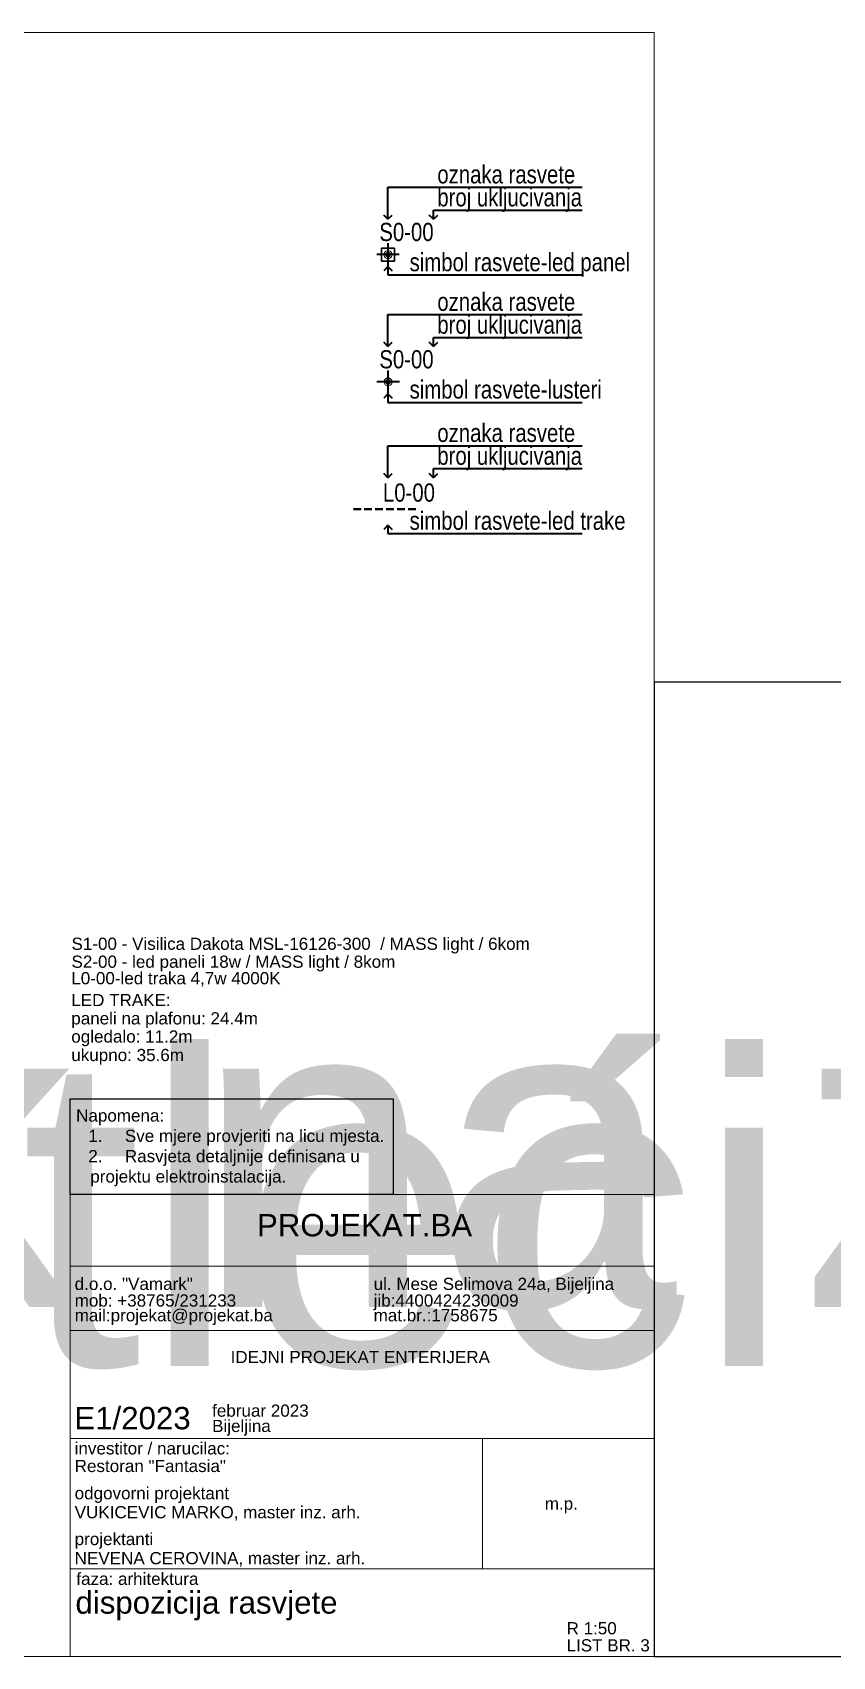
# Model space of a CAD drawing. Header units: centimetres. Extents: x -26724 to 60145, y -23645 to 6771.
# Drawn here: x 5165 to 5896, y 4039 to 5524 of the extents above; entities that cross this region are included whole.
import ezdxf

# ---------------------------------------------------------------- set-up
doc = ezdxf.new("R2010")
doc.units = ezdxf.units.CM
doc.linetypes.add('737', pattern=[10, 7, -3])
for name, color, linetype, lineweight in [('2.IZGLED', 7, 'Continuous', 13), ('IZGLED', 252, 'Continuous', 13), ('kote', 7, 'Continuous', 20), ('svjetlo', 7, 'Continuous', 35), ('zid', 7, 'Continuous', 40), ('ZIDOVI', 7, 'Continuous', 50)]:
    doc.layers.add(name, color=color, linetype=linetype, lineweight=lineweight)
for name, color, linetype in [('pozicije', 7, 'Continuous'), ('tekst', 7, 'Continuous'), ('tekst @ 50', 7, 'Continuous')]:
    doc.layers.add(name, color=color, linetype=linetype)
doc.styles.add('0.15', font='arial.ttf', dxfattribs={"height": 0.15})
doc.styles.add('KOTE', font='arial.ttf', dxfattribs={"width": 0.8})
doc.styles.add('Notes', font='arial.ttf', dxfattribs={"height": 3})

# ---------------------------------------------------------------- blocks, each defined once
blk = doc.blocks.new('efrrf')
at = {"layer": 'IZGLED'}
for q in [(32062.6, -5174.7), (32062.6, -5178.1), (32066, -5174.7), (32066, -5178.1)]:
    blk.add_line((32064.3, -5176.4), q, dxfattribs=at)
at = {"layer": 'IZGLED', "extrusion": (0, 0, -1)}
for major_axis, start_param, end_param in [((-2.83, 2.83), 3.926991, 7.068583), ((-1.7, 1.7), 4.712389, 10.995574), ((2.83, 2.83), -0.785398, 2.356194)]:
    blk.add_ellipse((32064.3, -5176.4), major_axis=major_axis, ratio=1, start_param=start_param, end_param=end_param, dxfattribs=at)
at = {"layer": 'zid'}
for p, q in [((32064.3, -5187.5), (32064.3, -5165.2)), ((32075.4, -5176.4), (32053.1, -5176.4))]:
    blk.add_line(p, q, dxfattribs=at)
blk = doc.blocks.new('svjetlo')
at = {"layer": 'IZGLED'}
for q in [(1068.02, -4499.66), (1068.02, -4501.36), (1069.72, -4499.66), (1069.72, -4501.36)]:
    blk.add_line((1068.87, -4500.51), q, dxfattribs=at)
for major_axis, start_param, end_param in [((1.41, 1.41), 5.497787, 8.63938), ((1.41, 1.41), 2.356194, 5.497787), ((-0.849, 0.849), 3.926991, 10.210176)]:
    blk.add_ellipse((1068.87, -4500.51), major_axis=major_axis, ratio=1, start_param=start_param, end_param=end_param, dxfattribs=at)
at = {"layer": 'svjetlo'}
for p, q in [((1072.07, -4497.31), (1065.67, -4497.31)), ((1065.67, -4497.31), (1065.67, -4503.71)), ((1072.07, -4503.71), (1072.07, -4497.31)), ((1065.67, -4503.71), (1072.07, -4503.71))]:
    blk.add_line(p, q, dxfattribs=at)
blk = doc.blocks.new('sijalica 1')
blk.add_blockref('svjetlo', (0, 0))
blk = doc.blocks.new('w')
at = {"layer": 'zid'}
for p, q in [((6631365, 4927563.8), (6631365, 4927586.1)), ((6631376.1, 4927574.9), (6631353.8, 4927574.9))]:
    blk.add_line(p, q, dxfattribs=at)
at = {"xscale": -2, "yscale": 2, "zscale": 2, "rotation": 270}
blk.add_blockref('sijalica 1', (6640366, 4925437.2), dxfattribs=at)
blk = doc.blocks.new('*U3253')
at = {"layer": 'tekst @ 50', "color": 240, "ltscale": 0.8, "insert": (10016.3, 4588.5, -1316.7), "char_height": 283.795, "attachment_point": 3, "style": 'Notes'}
blk.add_mtext_dynamic_manual_height_columns('svjetle{\\fArial|b0|i0|c238|p34;ći znak na zidu H=}2{\\fCalibri|b0|i0|c238|p34;1}0cm ', width=6247.49, gutter_width=625, heights=[0], dxfattribs=at)
blk = doc.blocks.new('*U3254')
at = {"layer": 'tekst @ 50', "color": 240, "ltscale": 0.8, "insert": (8415.7, 4642.3, -1316.7), "char_height": 283.795, "attachment_point": 3, "style": 'Notes'}
blk.add_mtext_dynamic_manual_height_columns('svjetle{\\fArial|b0|i0|c238|p34;ći znak na zidu H=}2{\\fCalibri|b0|i0|c238|p34;40}cm ', width=6247.49, gutter_width=625, heights=[0], dxfattribs=at)

msp = doc.modelspace()

# ---------------------------------------------------------------- linework, layer by layer
at = {"layer": '2.IZGLED'}
msp.add_lwpolyline([(3632.8, 4039), (3632.8, 5524), (5732.8, 5524), (5732.8, 4039), (3632.8, 4039)], dxfattribs=at)
at = {"layer": 'kote', "color": 0}
for p, q in [((5199.1, 4461.4), (5732.8, 4461.4)), ((5199.1, 4039), (5199.1, 4461.4)), ((5199.1, 4395.9), (5732.8, 4395.9)), ((5199.1, 4337.1), (5732.8, 4337.1)), ((5199.1, 4238.5), (5732.8, 4238.5)), ((5575.9, 4238.5), (5575.9, 4119.2)), ((5732.8, 4119.2), (5199.1, 4119.2))]:
    msp.add_line(p, q, dxfattribs=at)
at = {"layer": 'tekst', "lineweight": 25}
msp.add_lwpolyline([(5199.1, 4549), (5494.4, 4549), (5494.4, 4461.4), (5199.1, 4461.4)], close=True, dxfattribs=at)
at = {"layer": 'zid'}
for p, q in [((5489.5, 5382.5), (5667, 5382.5)), ((5489.5, 5353.2), (5489.5, 5382.5)), ((5531.2, 5353.2), (5531.2, 5361.6)), ((5531.2, 5361.6), (5667, 5361.6)), ((5489.5, 5353.2), (5485.6, 5357.1)), ((5489.5, 5353.2), (5493.4, 5357.1)), ((5531.2, 5353.2), (5527.3, 5357.1)), ((5531.2, 5353.2), (5535.1, 5357.1)), ((5489.5, 5309.9), (5485.6, 5306.1)), ((5489.5, 5309.9), (5493.4, 5306.1)), ((5489.5, 5309.9), (5489.5, 5302.3)), ((5489.5, 5302.3), (5667, 5302.3)), ((5489.5, 5266.1), (5667, 5266.1)), ((5489.5, 5236.8), (5489.5, 5266.1)), ((5531.2, 5236.8), (5531.2, 5245.1)), ((5531.2, 5245.1), (5667, 5245.1)), ((5489.5, 5236.8), (5485.6, 5240.7)), ((5489.5, 5236.8), (5493.4, 5240.7)), ((5531.2, 5236.8), (5527.3, 5240.7)), ((5531.2, 5236.8), (5535.1, 5240.7)), ((5489.6, 5194.2), (5489.6, 5214.8)), ((5499.9, 5204.5), (5479.3, 5204.5)), ((5489.5, 5193.5), (5485.6, 5189.6)), ((5489.5, 5193.5), (5489.5, 5185.8)), ((5489.5, 5193.5), (5493.4, 5189.6)), ((5489.5, 5185.8), (5667, 5185.8)), ((5489.5, 5146.2), (5667, 5146.2)), ((5489.5, 5116.9), (5489.5, 5146.2)), ((5531.2, 5116.9), (5531.2, 5125.2)), ((5531.2, 5125.2), (5667, 5125.2)), ((5489.5, 5116.9), (5485.6, 5120.8)), ((5489.5, 5116.9), (5493.4, 5120.8)), ((5531.2, 5116.9), (5527.3, 5120.8)), ((5531.2, 5116.9), (5535.1, 5120.8)), ((5489.5, 5073.6), (5485.6, 5069.7)), ((5489.5, 5073.6), (5489.5, 5065.9)), ((5489.5, 5073.6), (5493.4, 5069.7)), ((5489.5, 5065.9), (5667, 5065.9))]:
    msp.add_line(p, q, dxfattribs=at)
at = {"layer": 'zid', "lineweight": 25, "ltscale": 12}
msp.add_lwpolyline([(5732.8, 4039), (6992.8, 4039), (6992.8, 4930), (5732.8, 4930)], close=True, dxfattribs=at)
at = {"layer": 'ZIDOVI', "linetype": '737'}
msp.add_lwpolyline([(5457.9, 5088.3), (5457.9, 5088.3), (5517.9, 5088.3), (5517.9, 5088.3)], dxfattribs=at)

# ---------------------------------------------------------------- block references
at = {"layer": 'tekst', "color": 3, "lineweight": 50}
for name in ['*U3254', '*U3253']:
    msp.add_blockref(name, (0, 0), dxfattribs=at)
at = {"layer": 'zid', "xscale": 0.9241712380237683, "yscale": 0.9241712380237683, "zscale": 0.9241712380237683}
msp.add_blockref('w', (-6123027.2, -4548602.1), dxfattribs=at)
at = {"layer": 'ZIDOVI', "xscale": 0.9241712380237683, "yscale": 0.9241712380237683, "zscale": 0.9241712380237683}
msp.add_blockref('efrrf', (-24143.3, 9988.4), dxfattribs=at)

# ---------------------------------------------------------------- texts
at = {"layer": 'pozicije', "color": 0, "style": '0.15'}
for s, height, p in [('S1-00 - Visilica Dakota MSL-16126-300  / MASS light / 6kom', 11.145, (5200.3, 4685.2)), ('S2-00 - led paneli 18w / MASS light / 8kom', 11.145, (5200.3, 4668.8)), ('L0-00-led traka 4,7w 4000K', 11.145, (5200.1, 4653.7)), ('LED TRAKE:', 11.14, (5200.1, 4633.7)), ('paneli na plafonu: 24.4m', 11.145, (5200.1, 4617)), ('ogledalo: 11.2m', 11.145, (5200.1, 4600.4)), ('ukupno: 35.6m', 11.145, (5200.1, 4583.5)), ('PROJEKAT.BA', 20.432, (5369.8, 4423.2)), ('d.o.o. "Vamark"', 11.145, (5203.2, 4374.2)), ('ul. Mese Selimova 24a, Bijeljina', 11.145, (5476.4, 4374.2)), ('mob: +38765/231233', 11.145, (5203.2, 4359)), ('jib:4400424230009', 11.145, (5476.4, 4359)), ('mail:projekat@projekat.ba', 11.145, (5203.2, 4345.5)), ('mat.br.:1758675', 11.145, (5476.4, 4345.5)), ('IDEJNI PROJEKAT ENTERIJERA', 11.145, (5345.7, 4307.3)), ('E1/2023', 20.43, (5202.9, 4246.8)), ('februar 2023', 11.145, (5328.8, 4258.3)), ('Bijeljina', 11.14, (5328.8, 4244.3)), ('investitor / narucilac:', 11.145, (5203.2, 4223.8)), ('Restoran "Fantasia"', 11.145, (5203.2, 4207.7)), ('odgovorni projektant', 11.145, (5203.2, 4182.8)), ('VUKICEVIC MARKO, master inz. arh.', 11.145, (5203.2, 4165.4)), ('m.p.', 11.14, (5632.8, 4173.3)), ('projektanti', 11.145, (5203.2, 4140.9)), ('NEVENA CEROVINA, master inz. arh.', 11.145, (5203.2, 4123.4)), ('faza: arhitektura', 11.145, (5204.7, 4104.5)), ('dispozicija rasvjete ', 20.432, (5203.9, 4078.2)), ('R 1:50', 11.14, (5652.7, 4059.3)), ('LIST BR. 3', 11.14, (5652.7, 4043.7))]:
    msp.add_text(s, height=height, dxfattribs=at).set_placement(p)
at = {"layer": 'pozicije', "color": 0, "insert": (5204.5, 4539.3), "char_height": 11.145, "attachment_point": 1, "style": '0.15'}
msp.add_mtext_dynamic_manual_height_columns('Napomena: \\P\\pi-33.43486,l44.57981,t44.57981;1.^ISve mjere provjeriti na licu mjesta.\\P2.^IRasvjeta detaljnije definisana u \\P\\pi0,l0,tz;   projektu elektroinstalacija.', width=579.946, gutter_width=750, heights=[0], dxfattribs=at)
at = {"layer": 'tekst', "style": 'KOTE', "width": 0.8}
for s, height, p in [('oznaka rasvete', 16.635, (5534.6, 5386)), ('broj ukljucivanja', 16.635, (5534.6, 5365)), ('S0-00', 16.64, (5481.6, 5333.3)), ('simbol rasvete-led panel', 16.635, (5509.3, 5305.7)), ('oznaka rasvete', 16.635, (5534.6, 5269.5)), ('broj ukljucivanja', 16.635, (5534.6, 5248.6)), ('S0-00', 16.64, (5481.6, 5216.9)), ('simbol rasvete-lusteri', 16.635, (5509.3, 5189.3)), ('oznaka rasvete', 16.635, (5534.6, 5149.6)), ('broj ukljucivanja', 16.635, (5534.6, 5128.7)), ('L0-00', 16.64, (5484.9, 5095)), ('simbol rasvete-led trake', 16.635, (5509.3, 5069.3))]:
    msp.add_text(s, height=height, dxfattribs=at).set_placement(p)

doc.saveas('drawing.dxf')
